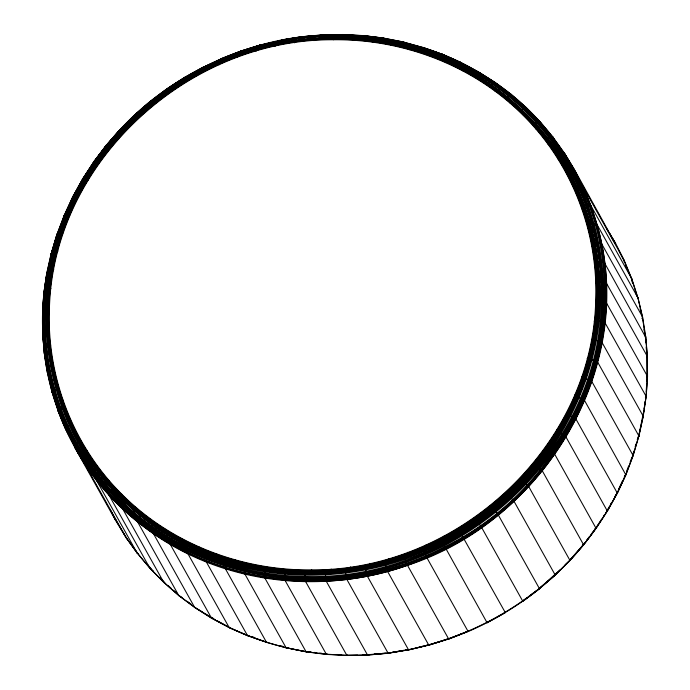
<?xml version="1.0" encoding="UTF-8"?>
<svg xmlns="http://www.w3.org/2000/svg" width="690" height="690" viewBox="0 0 690 690"><rect width="100%" height="100%" fill="white"/><g stroke="black" fill="none" stroke-linecap="round" stroke-linejoin="round"><path stroke-width="1.03" d="M49.439 307.455C46.351 376.179 72.873 445.585 121.725 494.135C171.31 543.918 241.681 570.768 311.656 569.923C456.314 571.027 591.399 448.457 595.668 302.229C598.765 233.513 572.243 164.099 523.391 115.549C473.806 65.766 403.434 38.916 333.46 39.761C188.801 38.657 53.717 161.227 49.439 307.455L47.024 308.051L47.291 329.242M47.162 307.913C42.03 403.081 96.35 497.663 181.039 541.331C268.298 588.191 379.224 581.075 462.55 528.894C546.221 478.032 602.154 382.226 598.506 283.555C596.591 188.154 534.923 98.178 447.31 60.824L445.93 62.626M538.631 128.547C584.395 180.538 605.751 252.152 598.29 320.807C589.95 400.752 543.849 474.461 478.524 520.553C402.21 574.649 299.305 590.148 211.468 556.545C153.956 534.379 104.104 491.573 75.796 436.563C109.391 502.501 173.949 550.361 245.674 567.051C324.852 585.827 411.007 567.879 477.445 521.312C548.205 472.158 596.954 389.867 599.058 303.057C601.387 252.462 588.104 201.376 561.073 158.51L558.21 159.33M150.618 101.508L167.161 88.674L169.576 91.796M493.781 509.048L498.318 515.016L539.494 588.725L522.839 601.326L481.646 527.539L477.445 521.312M47.8 304.661L47.981 299.839M616.619 493.479L617.222 492.919L576.159 419.442L570.009 415.44C577.34 398.527 583.947 381.32 590.062 363.932C594.056 346.147 596.902 328.155 599.205 310.077C602.465 257.215 589.226 203.619 561.194 158.64C551.327 142.468 538.743 128.323 526.004 114.393L523.391 115.549M242.423 50.853L261.079 44.764L261.467 47.826C228.839 56.83 197.754 71.251 169.887 90.476M311.656 569.923L312.009 573.597L320.126 574.278L351.408 570.492L370.935 566.913L402.969 558.995L454.598 535.759L479.628 518.578L495.463 506.434L521.381 483.725L537.398 464.129L556.131 439.642L569.535 414.587L581.36 390.117L590.407 360.059L596.031 337.16L598.929 302.91L599.006 283.806L597.687 264.813L594.444 264.529M47.282 317.892L46.929 327.448L49.361 326.361M47.739 305.144L47.817 303.022L47.015 308.344L48.464 289.076L51.405 269.919L53.777 269.704M261.467 47.826L281.356 43.177L301.47 39.934L321.704 38.114L322.282 34.897L342.852 34.5L363.518 35.595L383.795 38.114L382.812 39.002L381.794 42.185M48.188 295.596L48.507 289.222L51.534 269.807L55.804 250.979L58.003 251.048M305.161 574.425L305.73 581.774L346.794 655.259L347.501 655.034M333.46 39.761L333.882 37.674L341.326 38.278M48.74 292.293L43.927 293.138L42.538 313.683L43.832 293.414L46.696 273.516L51.129 253.566L55.804 253.497M48.533 295.286L48.671 293.293M51.129 274.025L51.396 270.187L55.804 250.979M646.159 391.868L646.582 385.572M646.875 381.38L646.849 355.212M645.357 397.319L646.073 396.862L647.462 376.317L606.398 302.841L604.423 301.763L599.627 301.237M47.015 308.344L48.654 288.817L50.913 288.541M341.861 38.675L343.034 34.535L338.057 34.845M590.062 363.932L590.407 360.059L587.112 358.636M292.198 569.431L292.198 573.916L312.009 573.597L348.088 571.889L370.935 566.913L375.791 566.775L409.17 555.786L427.671 548.291L429.327 548.619L445.645 539.563L478.524 520.553L495.463 506.434L500.862 503.148L524.417 479.136L537.398 464.129L539.865 462.481L560.013 431.768L569.535 414.587L566.464 412.586M296.804 41.055L294.587 40.796L275 44.358L275.155 46.377M109.011 480.413L107.217 483.129L95.462 468.363L97.385 465.793M285.091 573.39L285.237 580.713L326.301 654.189L327.103 653.973L324.981 653.715M352.918 40.253L353.634 38.183L333.719 37.907M51.543 272.809L46.791 273.266L43.91 293.707L43.927 293.138M47.058 273.042C26.255 377.344 77.427 490.823 170.335 543.039C259.345 595.487 375.783 590.744 463.266 537.398C557.106 482.319 617.283 371.479 603.37 262.347C592.607 163.056 518 76.081 422.737 47.524L420.495 51.319L417.752 50.568M595.479 340.299L600.205 341.455L602.163 342.714L643.227 416.199L638.604 436.615L643.839 410.688M644.141 408.601L644.443 406.514M644.745 404.418L645.193 401.287M645.495 399.2L645.797 397.112M598.29 320.807L602.232 321.402L605.027 322.817L646.09 396.293L643.227 416.199L638.871 436.434M642.942 416.958L646.168 396.586L647.539 376.611L647.401 356.67L645.762 336.867L642.554 316.977L601.49 243.501L599.541 242.716L594.823 243.121M143.529 107.64L134.869 115.135L150.506 101.18L152.637 103.345L169.033 91.037M559.97 569.931L539.157 588.596L555.243 575.106L514.067 501.389L509.203 495.696M237.334 57.391L236.791 55.476L255.774 49.283L278.234 44.056M594.193 321.143L597.437 322.023C585.189 434.381 498.042 531.395 390.126 561.815C285.065 594.03 160.554 558.546 95.418 468.182M86.906 450.354C86.172 450.829 85.439 451.372 84.974 452.123C88.329 461.662 98.213 469.329 103.008 478.368C148.807 534.741 219.446 569.379 291.723 573.045L292.198 573.916M325.697 35.078L301.728 36.742L281.287 40.046L281.494 44.108M345.492 572.226L346.906 579.531L388.134 653.214L408.842 649.514M132.075 122.147L135.611 117.956L137.146 119.249M361.931 39.718L363.32 35.561L383.795 38.114M272.895 567.594L272.843 571.251L292.353 573.105L312.009 573.597M138.336 553.57L137.465 553.432L125.985 537.424L115.541 520.329L74.477 446.844L75.59 444.515L78.677 442.281M547.11 138.638L550.361 136.767L552.535 136.568L564.256 152.826L574.46 169.671L615.54 243.906L612.323 238.593M50.034 281.046L48.654 288.817M50.413 279.002L50.801 276.966M320.617 38.744L314.183 38.545L313.95 40.624M265.227 570.923L264.951 578.194L306.024 651.679L306.662 651.783M624.148 261.924L624.39 260.742L583.326 187.257L574.209 169.421L564.015 152.576L561.755 152.662L558.357 154.327M241.905 53.855L241.207 50.896L261.079 44.764M429.974 644.495L448.785 638.698L428.818 645.193L387.608 571.493L385.348 564.36M67.491 418.52L74.028 433.475L84.87 452.761L75.495 436.408L67.379 419.391L69.595 417.338M372.221 42.09L373.031 40.02L392.386 43.254L404.444 46.704M70.811 438.564L65.61 429.258L58.124 411.033L58.797 409.437L62.661 407.204L56.718 388.806L54.45 379.336L60.565 401.796L67.379 419.391L60.522 401.632L62.85 399.933M632.575 283.064L631.617 280.106L631.876 278.967L590.812 205.491L583.326 187.257L580.687 186.843L577.03 188.042M120.129 129.789L134.774 114.79L137.155 116.739L142.856 111.806M523.632 481.344L528.807 486.735L569.975 560.452L555.226 575.21M253.842 564.42L253.592 568.034L272.843 571.251L264.589 570.82M294.587 40.796L294.483 42.832M123.251 131.109L121.595 132.135L123.294 133.23M53.622 395.042L52.069 391.558L56.718 388.806M583.076 186.999L590.812 205.491L596.876 224.267L637.94 297.752L642.537 317.642L645.392 337.531M57.434 382.036L55.088 383.709L50.939 365.07L53.363 363.742M54.044 260.182L51.405 269.919M58.046 245.071L61.298 232.754L68.388 214.254L70.475 214.659M245.674 567.051L244.838 570.975L244.985 574.244L286.057 647.72L306.42 651.921M52.061 392.248L47.463 372.359L52.207 369.978L54.2 378.293L53.837 376.283M637.94 297.752L642.632 317.297L641.829 318.392M302.03 36.993L301.521 37.208L301.47 39.934M391.264 45.264L392.386 43.254M78.651 197.107L76.53 196.59L67.654 215.522L64.403 215.021L56.925 234.66L51.12 254.084L56.934 234.169L61.488 234.471M57.184 234.005L51.396 253.385L46.773 273.801L46.791 273.266M633.006 454.046L633.92 450.993M635.136 446.93L636.051 443.877M637.267 439.806L638.172 436.753M591.227 359.611L595.884 361.077L597.816 362.431L638.88 435.916L633.075 455.34L625.847 474.849L584.775 400.899L578.453 397.276M632.402 456.081L633.066 455.831L638.88 435.916M61.427 232.435L55.666 251.332L61.306 232.513L63.575 232.668M47.369 372.704L44.238 353.133L42.694 333.02L42.564 313.096L47.394 311.863M645.668 337.194L604.621 263.071L601.827 262.096L597.894 262.295M50.327 358.282L50.982 365.226L48.214 346.285L50.672 345.155M65.662 222.991L68.267 214.555L76.642 196.538M102.111 151.162L106.424 145.012L109.253 146.487L122.673 131.143L137.155 116.739M582.645 544.712L583.619 544.85L542.452 471.123L537.001 466.061M107.537 149.782L108.649 147.074L110.452 148.083M235.152 559.926C231.115 569.009 250.401 564.61 253.592 568.034M401.356 46.058L402.632 42.935L403.754 42.064L383.338 38.217L363.113 35.708L342.671 34.647M44.238 353.133L42.599 333.33L44.013 332.14L47.532 331.398M647.022 357.291L647.323 356.368L606.26 282.883L603.457 281.762L599.498 281.701M42.564 313.096L42.599 333.33M646.72 377.439L647.462 376.317M109.253 146.487L96.988 162.685L85.922 179.65L82.714 178.71L72.778 197.081L82.748 179.133L93.961 161.469L106.424 145.012M93.84 168.274L96.773 162.883L98.696 163.728M226.536 561.781L225.311 566.507L225.449 568.862L266.512 642.338L286.479 647.97L287.049 647.531M595.039 528.359L596.091 528.376L554.933 454.65L549.231 449.915M256.076 51.233L255.774 49.283M646.073 396.862L646.09 396.293M409.964 49.766L411.274 47.8L425.48 52.958M56.925 234.66L64.403 215.021M67.654 215.522C19.156 324.076 55.528 462.136 155.526 528.324C250.427 594.711 384.865 588.691 478.023 522.123C571.924 458.427 623.372 334.512 591.295 224.017C563.394 119.206 462.093 42.728 354.669 38.381M626.718 471.037L628.607 466.052M630.125 462.067L632.023 457.082M585.534 378.638L589.303 380.009L592.011 381.863L633.161 455.616L625.847 474.849L617.231 493.367M63.92 226.898L61.298 232.754L68.388 214.254M88.475 176.545L86.017 179.495L88.079 180.099M605.587 513.058L607.252 510.867L566.188 437.391L560.254 433.018M216.893 554.122L216.246 557.632L234.695 563.489M72.993 196.538L64.161 215.625L72.769 196.633L77.013 197.668L76.53 196.59M68.267 214.314L73.614 204.231M370.047 654.456L367.718 655.103L346.966 655.466M599.205 310.077L599.55 282.96L597.816 264.951L594.961 246.028L591.744 245.942M365.528 568.991L367.373 576.228L408.592 649.92L428.982 644.805L424.954 645.745M207.906 555.157L206.388 559.771L206.431 562.1L247.494 635.576L267.263 642.476L248.297 635.732L229.322 627.676L211.675 618.249L194.839 607.554L178.926 595.668L163.772 582.394L122.708 508.918L123.07 506.857L125.916 503.07M428.214 55.562L429.585 53.63L433.639 55.631M618.43 489.598L622.492 480.852M624.295 476.971L625.2 475.031M625.839 474.375L617.007 493.462L607.062 511.368M625.925 474.642L617.309 493.178L607.278 511.29M199.186 547.058L198.349 550.491L216.246 557.632L211.468 556.545M556.131 439.642L560.013 431.768L557.037 429.585M439.116 57.951L440.901 54.984L442.299 54.208L460.886 62.548L442.031 54.156M189.905 547.205L188.094 551.69L188.051 553.975L229.114 627.452L247.701 635.792M76.495 196.685L86.043 179.417M86.155 179.374L76.538 196.814L78.194 194.114M72.692 196.822L82.938 178.632L94.159 161.425L97.799 163.185M76.124 197.297L85.922 179.65M478.524 520.553L479.628 518.578L477.497 515.482M606.7 511.342L609.313 506.641M610.357 504.761L611.4 502.881M614.531 497.24L616.101 494.42M617.222 492.919C604.5 517.466 588.648 540.348 569.785 560.573L565.101 564.825M182.1 538.752C176.39 546.109 196.503 546.946 198.349 550.491M457.116 65.904L459.152 63.049L460.679 62.324M79.298 192.32L80.954 189.629M172.612 537.967L170.792 541.495L170.387 544.548L211.459 618.024L212.813 617.981M463.016 70.932L464.888 69.19L474.996 75.469M86.017 179.495L96.867 162.857M86.06 179.624L96.79 163.082L108.891 147.108M97.04 162.883C24.926 261.545 31.007 409.739 120.258 495.981C203.429 580.747 342.335 594.564 445.033 538.433C549.482 485.087 616.55 362.561 594.116 245.769C575.193 131.014 468.32 42.806 353.332 38.399M82.653 178.874L94.159 161.425M596.626 526.798L601.663 519.07M603.345 516.491L604.466 514.775M596.039 528.531L607.347 511.126M165.729 529.256L164.539 532.499L181.082 542.099M521.381 483.725L524.417 479.136L521.821 476.454M156.121 527.488L153.767 531.662L153.56 533.853L194.623 607.329L202.644 612.047M479.386 80.428L481.266 78.746L484.087 81.075L482.396 80.109M96.747 162.961L108.735 147.065M93.909 161.624L106.605 144.995L120.215 129.427L122.673 131.143M93.995 161.874L100.861 152.809M586.811 539.994L589.295 536.716M591.158 534.258L595.505 528.514M596.005 528.126C540.27 607.83 444.093 657.104 346.794 655.259M583.576 544.988L596.091 528.376M150.153 518.621L148.799 521.744L164.539 532.499L162.935 532.033M325.335 574.037L326.327 581.377L367.554 655.069L388.272 653.258L408.799 649.816M140.527 515.844L138.276 519.07L137.638 521.959L178.701 595.436L182.203 597.575M98.73 160.744L101.973 156.854M494.954 91.071L497.162 89.536L512.118 101.499L521.407 110.374M108.623 147.143L121.699 132.075M121.837 132.135L108.675 147.263L113.841 141.821M106.381 145.15L120.215 129.427M106.484 145.4L108.528 143.054M109.891 141.493L113.307 137.595M115.351 135.249L118.085 132.126M135.464 506.891L133.955 509.893L148.799 521.744M569.5 560.452L583.076 544.919M583.619 544.85L569.785 560.573M511.644 101.913L506.201 97.04L510.307 94.306L511.074 94.332L526.229 107.606L527.79 110.391M509.651 102.793L512.118 101.499L496.998 89.493M121.595 132.135L135.68 117.973M121.647 132.256L135.809 118.042M121.725 494.135L120.034 496.584L120.974 498.284M120.026 129.547L134.912 114.807M555.088 575.193L569.975 560.452M506.495 97.264L521.114 110.029L524.012 107.769L525.996 107.364L540.072 121.707L541.633 124.502M112.349 489.253L109.287 492.815L108.856 494.816L149.928 568.293L153.18 570.854M135.602 118.016L150.558 104.794L166.428 92.684L167.618 94.202M151.947 106.217L150.731 104.906L135.654 118.128L137.267 116.877M134.757 114.894L150.618 101.223M147.47 104.233L149.04 102.87M144.486 110.391L152.637 103.345M555.243 575.106L539.382 588.777M521.114 110.029L534.672 123.846L537.752 121.776L540.072 121.707M99.912 474.47L97.109 477.135L96.16 479.714L137.224 553.19L150.161 568.525M138.888 115.618L142.123 113.1M536.104 129.272L538.856 128.262L525.884 114.273M150.731 104.906L166.523 92.788M150.506 101.275L167.247 88.734L184.653 77.332L186.731 80.678M522.563 601.059L527.539 597.324M529.204 596.074L535.837 591.089M423.893 551L426.955 557.856L468.156 631.548C493.686 620.465 517.741 606.096 539.494 588.725M176.217 86.837L177.934 85.569M180.504 83.663L200.428 71.829L205.223 69.794M150.61 104.966L155.724 101.413M195.624 75.141L199.626 72.381M88.665 458.781L85.715 461.239L84.68 463.689L125.744 537.174L137.465 553.432M547.731 143.891L550.603 143.037L538.735 128.142M186.817 79.988L183.074 81.756L166.445 92.814L183.005 81.601L184.075 83.257M166.385 92.702L183.04 81.644L200.359 71.725L218.299 62.963L225.302 60.686M167.291 88.984L167.178 88.751C190.095 72.959 215.047 60.228 241.293 50.948L221.852 58.771L203.041 67.568L204.197 69.923M168.17 88.415L182.177 79.333M184.868 77.642C60.548 149.221 2.329 317.089 75.072 445.076C144.943 574.641 318.116 614.264 444.671 546.756C573.554 484.087 644.132 319.712 581.463 186.749C525.642 59.806 368.356 4.39 241.215 51.301M77.625 434.174L75.495 436.408L67.335 419.227M442.411 542.34L487.106 622.777L505.347 612.668L460.29 532.43M568.344 170.827L572.64 169.248L574.46 169.671M402.969 558.995L409.17 555.786L407.781 552.293M62.661 407.204L69.992 425.057L66.783 427.058L65.61 429.258M567.491 175.51L570.57 174.984M201.239 73.442L200.342 71.691L218.394 63.101M200.419 71.864L218.351 63.152L238.947 55.183M273.568 45.221L275.129 44.479L255.705 49.326M203.041 67.568L221.973 58.667L218.195 60.435M204.016 67.059L216.306 61.315M209.061 68.155L211.942 66.93M348.088 571.889L351.408 570.492L350.632 566.852M422.737 47.524L442.506 54.424L423.039 47.394M575.52 192.346L578.686 192.001L570.449 174.855M219.023 64.8L218.307 63.023L236.903 55.614M250.936 51.362L257.896 48.981M223.137 62.1L221.775 58.391L241.293 50.948M449.751 638.328L468.148 631.229L468.001 630.807M404.84 558.348L407.505 565.36L448.707 639.052L468.148 631.229M468.217 631.497L448.707 639.052M584.361 205.905L588.113 204.939L590.562 205.223C642.925 343.456 560.478 503.32 426.756 557.477C302.815 613.384 139.992 569.224 74.391 446.508M582.265 209.76L585.5 209.596L578.565 191.872M236.808 55.674L255.843 49.395M447.31 60.824L455.952 65.205M241.181 51.017L261.182 44.807M448.819 638.983L428.973 645.098L408.592 649.92M590.304 224.293L594.133 223.577L596.876 224.267C638.517 365.855 544.703 520.674 407.505 565.36C336.539 590.079 255.843 587.043 188.051 553.975C128.478 525.142 80.583 473.047 58.038 410.697M587.682 227.648L590.649 227.441L591.761 229.718M255.705 49.473L274.939 44.574L294.423 41.003L314.338 38.666L308.18 39.684M261.027 44.902L283.607 39.968M418.916 647.16L422.944 646.22M511.074 94.332L495.161 82.446L478.023 71.682L474.409 75.141L477.109 76.857M274.956 44.419L294.664 40.9M478.023 71.682L495.377 82.671L493.385 83.024L490.901 85.612L486.579 82.869M281.201 40.184L301.866 36.786M285.651 39.632L287.704 39.304M289.748 38.976L291.792 38.64M293.845 38.312L301.004 37.157M388.479 652.792L390.514 652.464M392.55 652.136L395.603 651.645M397.647 651.317L399.683 650.989M401.718 650.661L403.754 650.334M405.789 650.006L407.825 649.678M330.993 38.235L334.055 37.795L314.054 38.778M280.304 43.772L282.374 43.487M294.466 40.848L314.252 38.562M301.608 36.889L322.446 34.931M303.057 36.898L308.197 36.441M310.259 36.251L315.408 35.785M318.495 35.509L322.61 35.138M374.144 654.086L377.214 653.809M382.338 653.352L385.408 653.076M388.392 653.111L362.733 655.06M595.755 283.323L599.136 283.952M314.114 38.614L333.969 37.691M322.135 35.043L343.034 34.535M321.704 38.114L341.947 37.726L352.547 38.269M363.897 654.715L367.994 654.638M357.593 655.155L347.329 655.353L326.301 654.189M595.668 302.229L599.058 303.057M333.805 37.743L353.634 38.183M336.772 654.474L341.058 654.698M326.482 654.405L347.148 655.5M353.435 38.243L373.221 40.149L377.318 41.098M387.452 42.823L392.472 43.358L372.919 40.098M309.042 651.74L311.173 651.998M314.355 652.395L316.486 652.662M319.668 653.051L321.799 653.318M326.887 654.293L306.024 651.679L286.057 647.72M306.205 651.886L326.68 654.439M358.507 38.933L354.349 38.347L354.832 39.183M361.629 39.373L363.708 39.658M591.339 339.98L594.677 341.205M383.58 38.079L403.754 42.064M305.618 651.576C279.148 647.108 253.316 639.095 229.114 627.452M392.265 43.228L411.274 47.8M392.136 43.298L411.369 47.903M403.521 42.03L423.488 47.662L403.253 42.159M279.89 645.564L282.96 646.409M149.928 568.293L164.004 582.636L164.807 582.696L159.718 577.513M581.532 377.016L584.766 378.638M411.154 47.774L429.723 53.656M411.007 47.843L429.818 53.76M251.669 636.516L254.653 637.577M435.554 56.563L447.724 60.91L429.43 53.691M574.641 395.025L577.797 396.845M460.523 67.594L464.991 69.302L447.482 60.772M429.585 53.63L447.62 60.798M110.409 510.143L116.179 520.734L115.247 518.889M460.394 62.264L478.325 71.751M471.796 73.744L473.538 74.675M215.142 619.706L204.404 613.177M216.996 620.698L225.337 625.157M227.191 626.149L229.037 627.132M211.459 618.024L229.606 627.736M464.732 69.155L481.534 78.893M476.816 76.59L478.636 77.711M481.361 79.393L484.087 81.075M194.623 607.329L211.977 618.318M486.726 82.791L497.266 89.648L481.266 78.746M546.42 445.956L549.275 448.31M487.45 83.499L490.944 86.008M497.05 90.416L504.916 96.083L499.146 91.77M494.842 82.369C571.881 134.291 615.17 230.081 604.354 322.213C595.099 411.206 540.089 492.505 463.628 538.019C381.622 587.811 274.568 595.625 187.887 553.087C110.271 516.103 54.001 438.392 44.333 352.806L49.137 350.805L48.964 348.769M491.72 86.224L495.023 88.691M187.214 601.318L191.397 604.44M178.701 595.436L195.158 607.631M534.664 461.61L537.398 464.129M167.946 585.439L171.077 588.173M173.423 590.226L177.347 593.641M179.262 595.755C161.434 580.937 145.029 564.23 131.799 545.143M514.749 104.699L526.047 114.816L536.397 126.296M511.833 101.335L526.047 114.816L523.727 112.599M507.969 490.435L510.419 493.264M552.535 136.568L555.372 141.459M564.015 152.576L572.053 166.782M125.744 537.174L130.591 543.453M561.073 158.51L550.482 142.916M525.711 114.221C579.747 167.739 606.312 246.511 597.23 321.868C588.329 400.26 543.375 472.624 479.36 518.156C414.914 564.36 331.381 583.481 253.472 567.577C184.834 553.854 121.94 512.04 84.861 452.373M103.008 478.368L120.069 496.998M594.961 246.028L590.856 227.545M538.485 128.607L544.013 134.731L551.845 145.538M493.169 503.467L495.463 506.434M539.839 121.475L552.776 136.81M534.672 123.846L537.312 126.986M147.669 564.67L150.998 568.629M202.895 67.223L184.653 77.332M553.052 147.212L559.719 156.406L572.993 179.624M95.462 468.363C80.696 447.87 69 425.247 60.573 401.442M461.041 526.427L462.99 529.644M606.933 228.968L608.545 231.624M609.615 233.401L615.523 243.156L624.476 261.07M609.701 233.746L611.314 236.403M612.392 238.179L615.609 243.492M116.713 521.623L125.83 536.673M74.028 433.475L75.357 435.795M569.535 414.587L570.009 415.44M59.685 413.819L58.124 411.033L51.974 391.929M445.645 539.563L443.877 536.242M427.671 548.291L426.092 544.884M619.266 251.307L624.398 261.476M69.992 425.057L75.348 435.675M111.125 511.325L115.791 520.579M390.221 562.005L389.039 558.452M486.769 622.035L487.106 622.777M370.935 566.913L369.952 563.307M331.735 572.726L331.166 569.06M66.628 416.553L63.308 408.954L55.26 383.381M624.39 260.742L631.962 279.303M624.786 262.433L631.479 278.726M625.33 264.796L626.511 267.668M631.876 278.967L638.026 298.071M631.868 279.683L637.612 297.45M635.119 290.956L636.715 295.881M585.379 209.467L590.976 227.683M55.097 383.364L60.522 401.632M48.214 346.285L49.965 357.023L49.74 354.591L50.034 356.437M640.087 308.93L640.812 311.958M55.088 383.709L50.991 364.898L48.266 346.121M644.072 329.311L644.4 331.364M644.736 333.425L645.064 335.478M51.095 363.035L51.405 365.019M51.724 367.002L52.043 368.986M47.714 332.744L47.912 334.822M49.163 348.346L49.352 350.425M645.685 336.548L647.306 356.98M645.478 338.574L645.823 342.732M646.168 346.889L646.513 351.055M47.61 332.425L47.955 336.513M48.378 341.619L48.628 344.681M46.946 327.138L48.257 346.44L48.059 342.369M47.575 332.183L47.964 340.325M647.323 356.368L647.436 376.904M47.688 307.68C44.574 376.861 71.277 446.749 120.465 495.627C170.387 545.755 241.241 572.786 311.69 571.932C457.341 573.045 593.348 449.639 597.652 302.41C600.766 233.22 574.063 163.34 524.874 114.462C474.953 64.334 404.099 37.295 333.649 38.148C187.999 37.036 51.992 160.442 47.688 307.68M48.05 307.585C44.945 376.671 71.605 446.447 120.724 495.256C170.568 545.307 241.31 572.303 311.656 571.449C457.091 572.553 592.891 449.337 597.186 302.332C600.3 233.246 573.632 163.47 524.521 114.661C474.677 64.61 403.926 37.614 333.581 38.468C188.154 37.355 52.354 160.58 48.05 307.585M48.481 307.516C45.368 376.49 71.993 446.145 121.026 494.877C170.784 544.841 241.414 571.786 311.639 570.941C456.832 572.045 592.408 449.035 596.695 302.272C599.8 233.306 573.183 163.642 524.15 114.92C474.384 64.946 403.754 38.002 333.529 38.847C188.344 37.743 52.768 160.761 48.481 307.516M48.947 307.473C45.842 376.317 72.415 445.861 121.362 494.497C171.034 544.375 241.535 571.277 311.639 570.423C456.573 571.536 591.899 448.733 596.186 302.237C599.282 233.393 572.709 163.858 523.77 115.213C474.09 65.334 403.59 38.433 333.486 39.287C188.56 38.183 53.225 160.977 48.947 307.473M45.238 292.5C37.32 364.234 60.884 438.814 109.719 492.125C159.071 546.644 231.926 577.478 305.135 578.453C449.915 583.016 588.423 466.88 602.232 321.402C610.15 249.668 586.586 175.088 537.752 121.776C488.399 67.258 415.544 36.423 342.335 35.449C197.556 30.886 59.047 147.022 45.238 292.5M45.971 292.379C38.071 363.889 61.565 438.254 110.253 491.409C159.468 545.764 232.099 576.504 305.101 577.478C449.449 582.032 587.544 466.233 601.309 321.186C609.201 249.668 585.707 175.312 537.027 122.156C487.813 67.801 415.182 37.053 342.18 36.087C197.832 31.533 59.737 147.324 45.971 292.379M46.817 292.301C38.942 363.578 62.359 437.693 110.883 490.676C159.933 544.85 232.332 575.495 305.092 576.461C448.957 580.997 586.612 465.586 600.326 321.014C608.192 249.728 584.775 175.622 536.251 122.63C487.2 68.457 414.811 37.812 342.05 36.846C198.177 32.309 60.53 147.72 46.817 292.301"/></g></svg>
